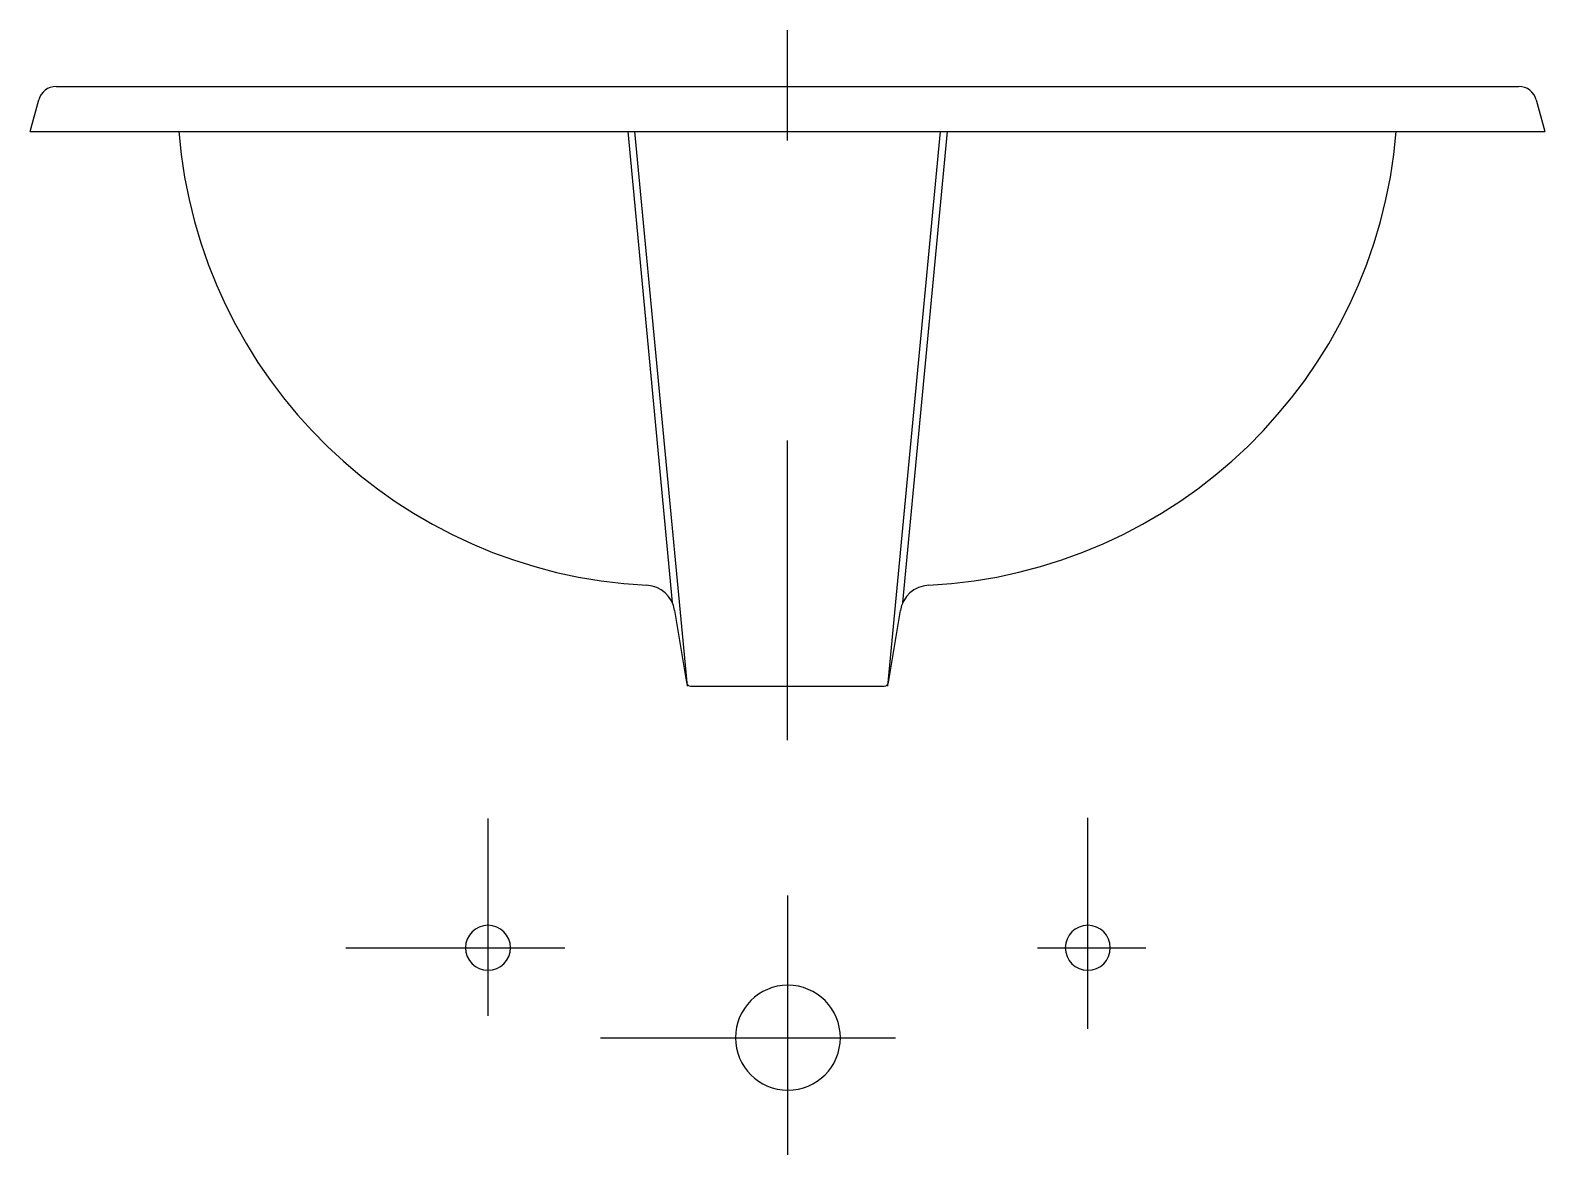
# Model space of a CAD drawing. Extents: x -715.832 to -715.327, y 628.9 to 629.275.
import ezdxf

# ---------------------------------------------------------------- set-up
doc = ezdxf.new("R2010")
doc.units = 0
doc.header["$LTSCALE"] = 0.280002
doc.header["$MEASUREMENT"] = 0
doc.linetypes.add('AXES', pattern=[0.54, 0.3, -0.08, 0.08, -0.08])
doc.linetypes.add('CONTINU', pattern=[0])
doc.layers.get('0').update_dxf_attribs({"linetype": 'CONTINUOUS'})
doc.layers.add('DECA_EIXOS', color=5, linetype='AXES')

msp = doc.modelspace()

# ---------------------------------------------------------------- linework, layer by layer
at = {"linetype": 'CONTINU'}
for points in [[(-715.8235, 629.25672, 0.339448), (-715.8293, 629.25228)], [(-715.32995, 629.25228, 0.339459), (-715.33574, 629.25672)], [(-715.78262, 629.24172, 0.376075), (-715.6265, 629.09036)], [(-715.53264, 629.09036, 0.376088), (-715.37662, 629.24172)], [(-715.61725, 629.08199, 0.35307), (-715.6265, 629.09036)], [(-715.53264, 629.09036, 0.353068), (-715.54199, 629.08199)], [(-715.61333, 629.05798, 0.367532), (-715.61185, 629.05672)], [(-715.5474, 629.05672, 0.367529), (-715.54592, 629.05798)], [(-715.67949, 628.97697, 1), (-715.67949, 628.96197)], [(-715.67949, 628.96197, 1), (-715.67949, 628.97697)], [(-715.47949, 628.97697, 1), (-715.47949, 628.96197)], [(-715.47949, 628.96197, 1), (-715.47949, 628.97697)], [(-715.57949, 628.95697, 1), (-715.57949, 628.92197)], [(-715.57949, 628.92197, 1), (-715.57949, 628.95697)]]:
    msp.add_lwpolyline(points, format="xyb", dxfattribs=at)
for points in [[(-715.8235, 629.25672), (-715.33574, 629.25672)], [(-715.83212, 629.24172), (-715.8293, 629.25228)], [(-715.32995, 629.25228), (-715.32712, 629.24172)], [(-715.83212, 629.24172), (-715.32712, 629.24172)], [(-715.63292, 629.24172), (-715.61806, 629.08461)], [(-715.63062, 629.24172), (-715.61312, 629.05672)], [(-715.54612, 629.05672), (-715.52862, 629.24172)], [(-715.54118, 629.08461), (-715.52632, 629.24172)], [(-715.61725, 629.08199), (-715.61333, 629.05798)], [(-715.54592, 629.05798), (-715.54199, 629.08199)], [(-715.61185, 629.05672), (-715.5474, 629.05672)]]:
    msp.add_lwpolyline(points, dxfattribs=at)
at = {"layer": 'DECA_EIXOS'}
for points in [[(-715.57962, 629.03866), (-715.57962, 629.27546)], [(-715.67949, 628.94676), (-715.67949, 629.01263)], [(-715.47949, 628.9424), (-715.47949, 629.01275)], [(-715.57949, 628.90045), (-715.57949, 628.98689)], [(-715.72685, 628.96947), (-715.65383, 628.96947)], [(-715.49621, 628.96947), (-715.46017, 628.96947)], [(-715.64193, 628.93947), (-715.54366, 628.93947)]]:
    msp.add_lwpolyline(points, dxfattribs=at)

doc.saveas('drawing.dxf')
